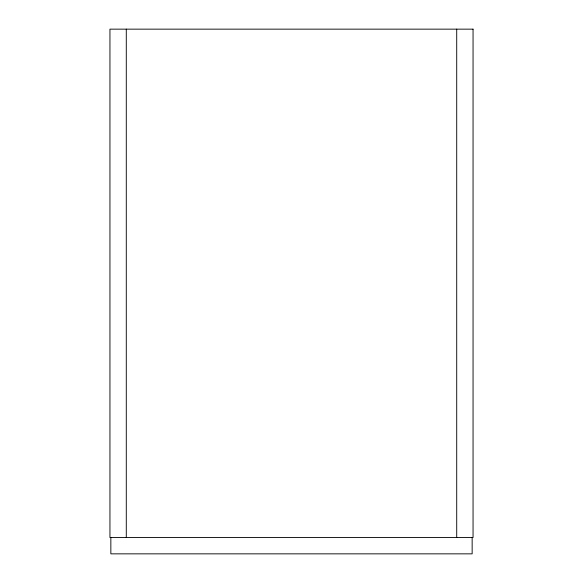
<?xml version="1.0" encoding="UTF-8"?>
<svg xmlns="http://www.w3.org/2000/svg" width="583" height="583" viewBox="0 0 583 583"><rect width="100%" height="100%" fill="white"/><g stroke="black" fill="none" stroke-linecap="round" stroke-linejoin="round"><path stroke-width="0.87" d="M472.15 537.511L472.15 553.85L110.85 553.85L110.85 537.511M456.715 29.15L456.715 537.511M126.285 29.15L126.285 537.511M473.053 29.15L109.947 29.15L109.947 537.511L473.053 537.511L473.053 29.15"/></g></svg>
